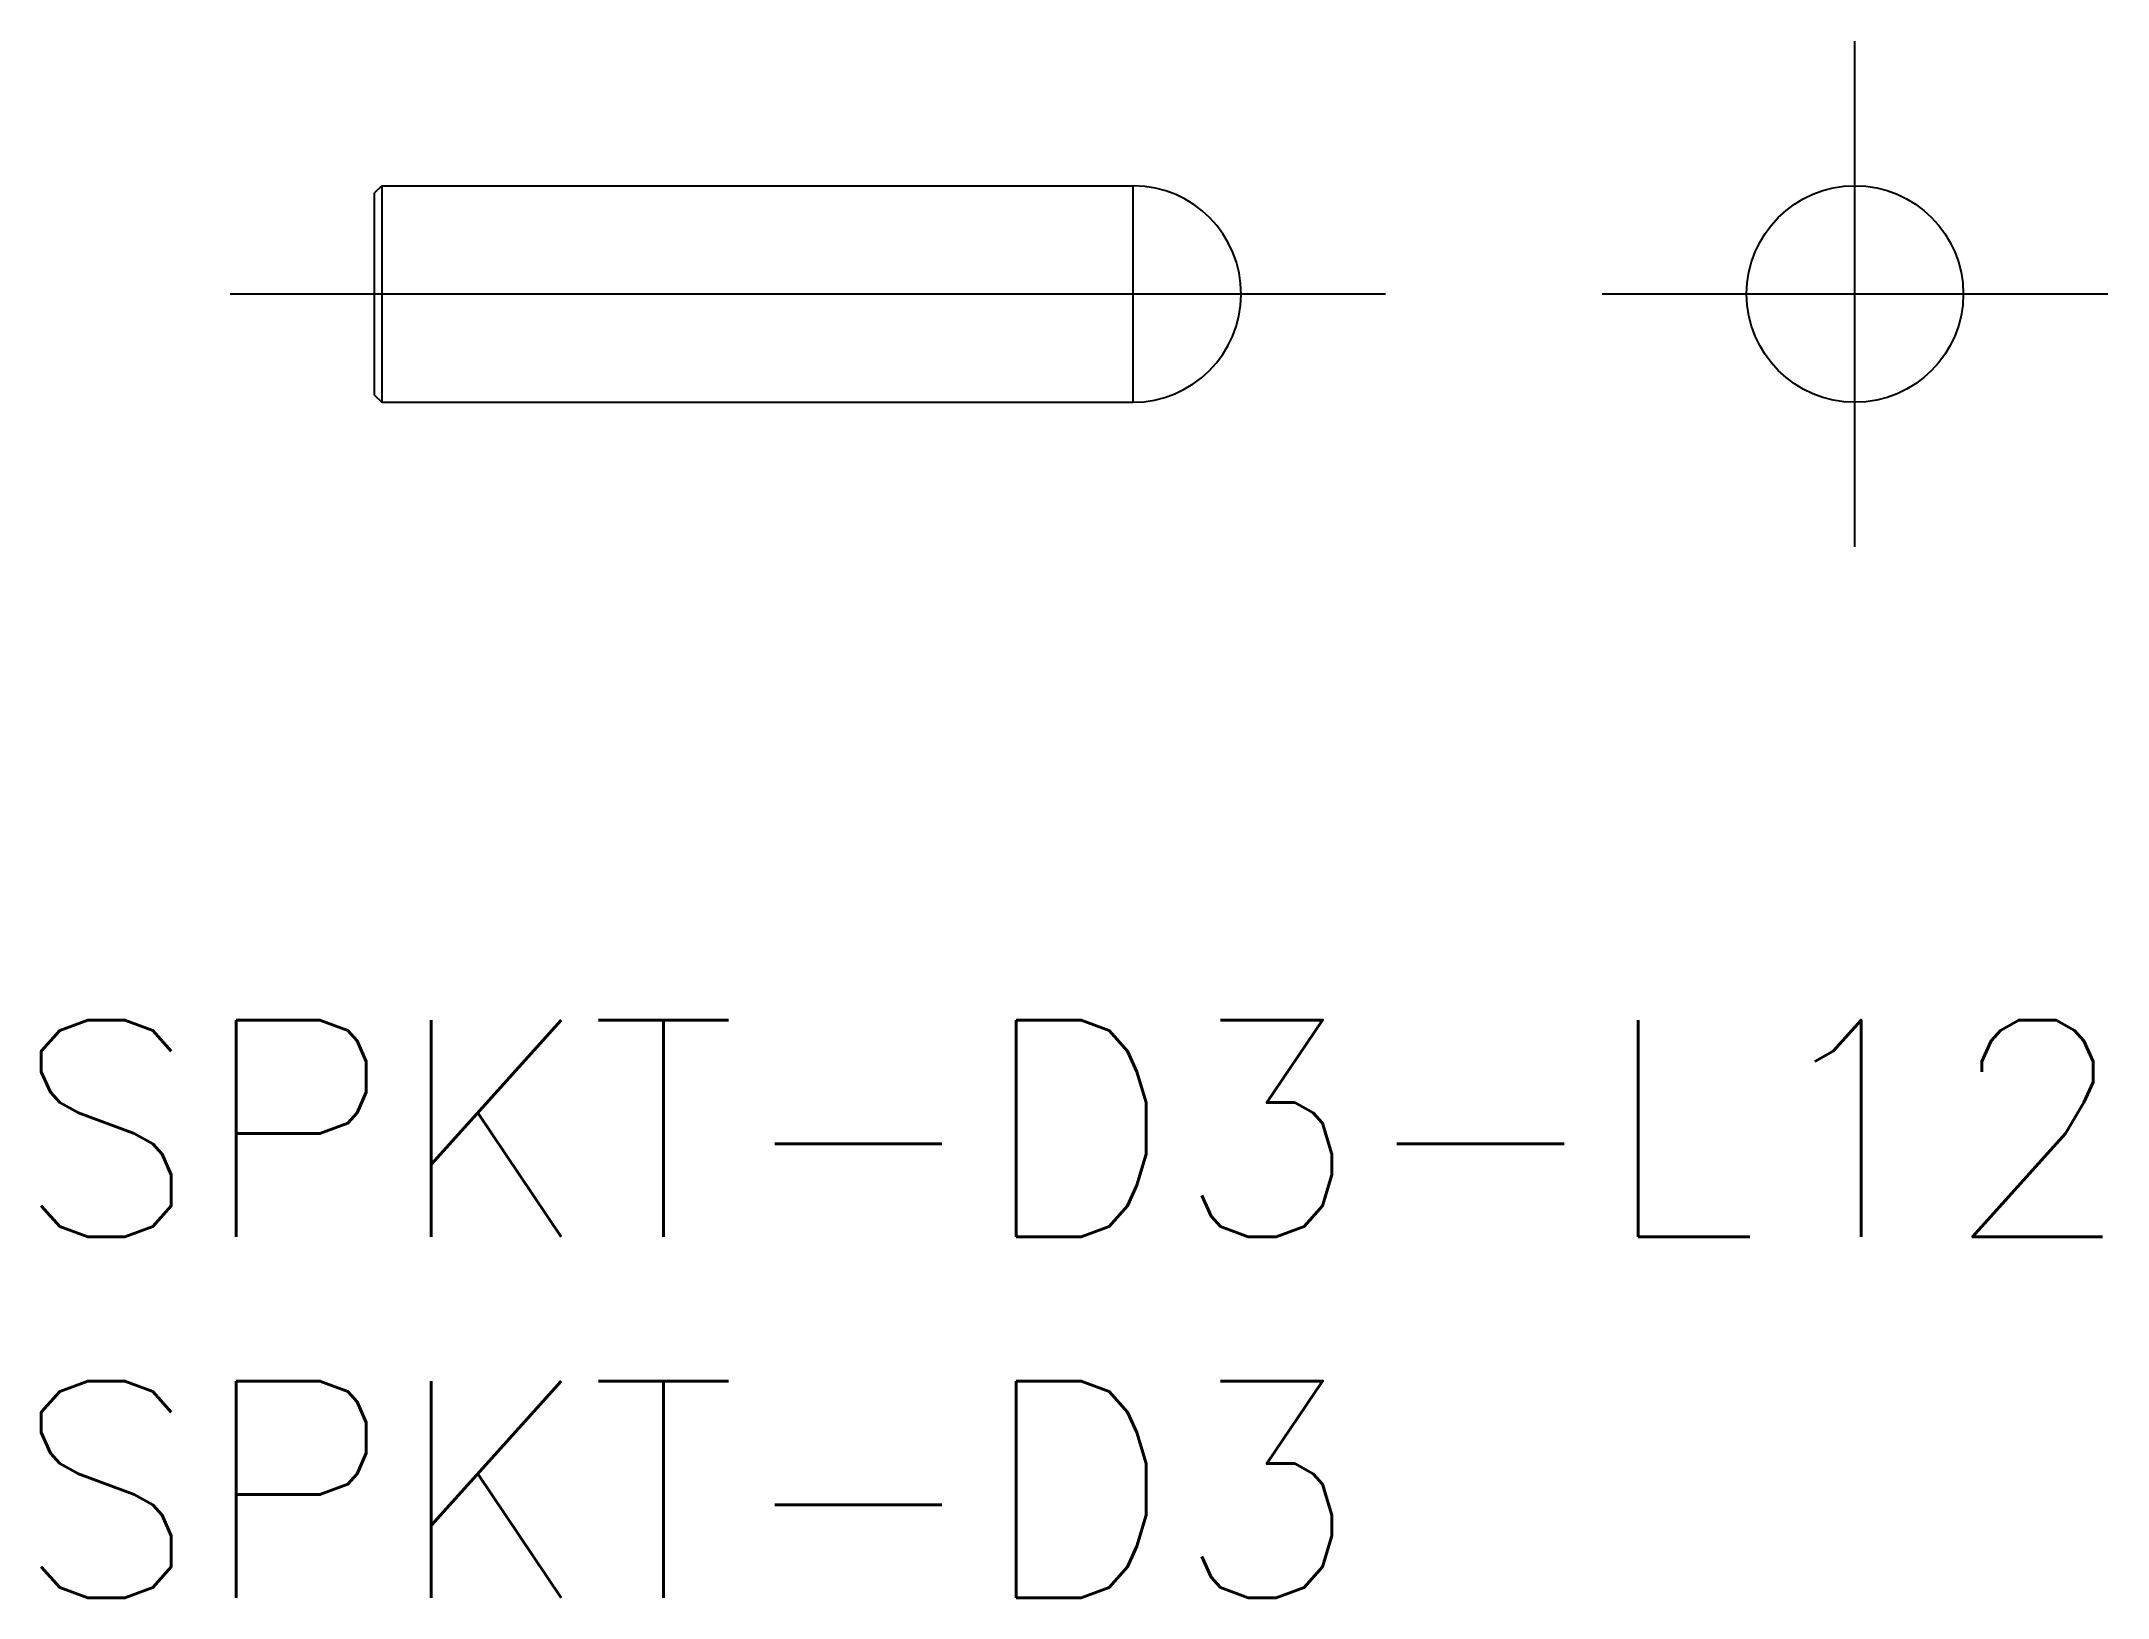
# Model space of a CAD drawing. Extents: x -25.1 to 3.5, y -18.1 to 3.5.
import ezdxf

# ---------------------------------------------------------------- set-up
doc = ezdxf.new("R2010")
doc.units = 0
doc.linetypes.add('CENTER', pattern=[50.8, 31.75, -6.35, 6.35, -6.35])
doc.layers.get('0').update_dxf_attribs({"linetype": 'CONTINUOUS'})
doc.layers.add('CENTER', color=1, linetype='CONTINUOUS')
doc.styles.get("Standard").update_dxf_attribs({"font": 'txt.shx', "height": 3, "bigfont": 'bigfont.shx'})

msp = doc.modelspace()

# ---------------------------------------------------------------- linework, layer by layer
at = {"color": 7, "linetype": 'CONTINUOUS'}
for p, q in [((-20.4, 1.5), (-20.5, 1.4)), ((-20.4, 1.5), (-9.987, 1.5)), ((-20.4, 1.5), (-20.4, -1.5)), ((-10, 1.5), (-10, -1.5)), ((-20.5, -1.4), (-20.5, 1.4)), ((-20.5, -1.4), (-20.4, -1.5)), ((-20.4, -1.5), (-10, -1.5))]:
    msp.add_line(p, q, dxfattribs=at)
msp.add_circle((0, 0), 1.5, dxfattribs=at)
msp.add_arc((-10, 0), 1.5, 270.001, 89.5142, dxfattribs=at)
at = {"layer": 'CENTER', "color": 1, "linetype": 'CENTER'}
for p, q in [((0, -3.5), (0, 3.5)), ((-22.5, 0), (-6.5, 0)), ((-3.5, 0), (3.5, 0))]:
    msp.add_line(p, q, dxfattribs=at)

# ---------------------------------------------------------------- texts
at = {"color": 7, "linetype": 'CONTINUOUS'}
for s, p in [('SPKT-D3-L12', (-25.5, -13.058)), ('SPKT-D3', (-25.5, -18.058))]:
    msp.add_text(s, height=3, dxfattribs=at).set_placement(p)

doc.saveas('drawing.dxf')
